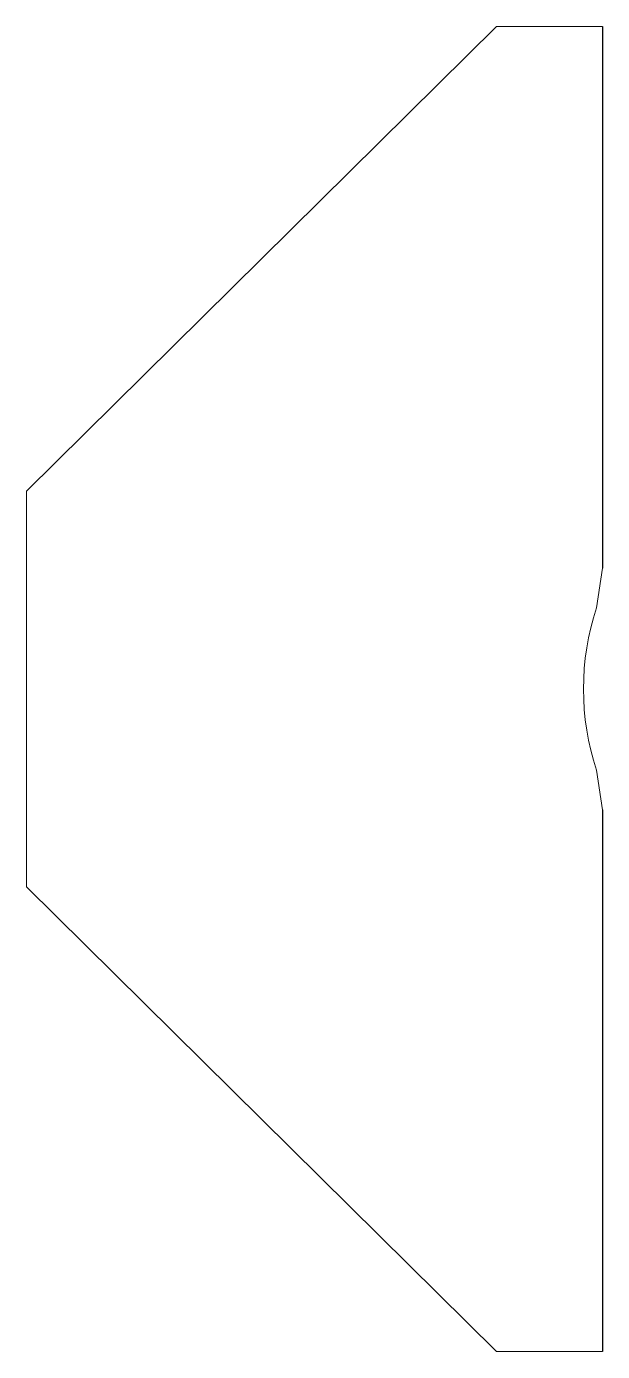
# Model space of a CAD drawing. Header units: millimetres. Extents: x -144 to -43, y -116 to 116.
import ezdxf

# ---------------------------------------------------------------- set-up
doc = ezdxf.new("R2010")
doc.units = ezdxf.units.MM

msp = doc.modelspace()

# ---------------------------------------------------------------- linework, layer by layer
at = {"color": 7, "linetype": 'Continuous', "lineweight": 15}
for p, q in [((-42.67, 116.07), (-61.25, 116.07)), ((-143.67, 34.65), (-143.67, -34.65)), ((-43.74, 14.23), (-42.67, 21.15)), ((-42.67, -21.15), (-43.74, -14.23)), ((-61.25, -116.07), (-42.67, -116.07))]:
    msp.add_line(p, q, dxfattribs=at)
for p, q in [((-42.67, 116.07), (-42.67, 21.15)), ((-143.67, 34.65), (-61.25, 116.07)), ((-42.67, -21.15), (-42.67, -116.07)), ((-61.25, -116.07), (-143.67, -34.65))]:
    msp.add_line(p, q)
msp.add_arc((0, 0), 46, 161.9753, 198.0247, dxfattribs=at)

doc.saveas('drawing.dxf')
